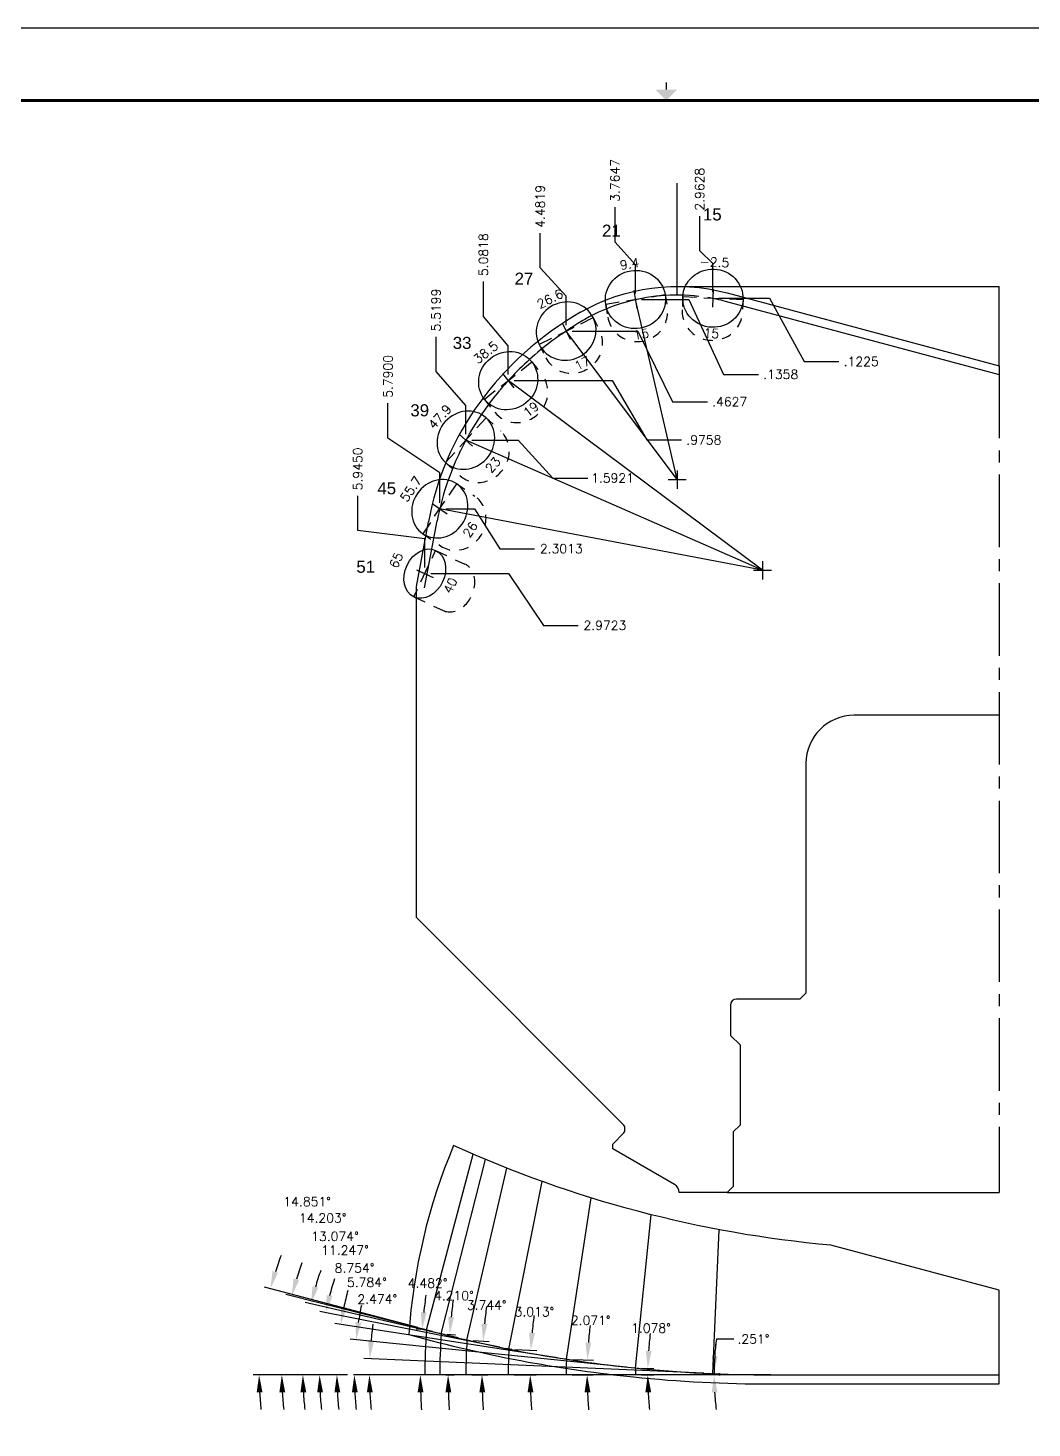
# Model space of a CAD drawing. Header units: inches. Extents: x -34 to 34, y 0 to 22.
# Drawn here: x -23.61 to -13.22, y 7.51 to 22 of the extents above; entities that cross this region are included whole.
import ezdxf
from ezdxf.enums import TextEntityAlignment as Align

# ---------------------------------------------------------------- set-up
doc = ezdxf.new("R2010")
doc.units = ezdxf.units.IN
doc.header["$MEASUREMENT"] = 0
doc.header["$PDMODE"] = 35
doc.linetypes.add('CENTER2', pattern=[1.125, 0.75, -0.125, 0.125, -0.125])
doc.linetypes.add('HIDDEN2', pattern=[0.1875, 0.125, -0.0625])
doc.layers.get('Defpoints').update_dxf_attribs({"color": 10})
doc.layers.add('Blade2', color=7, linetype='Continuous', true_color=0xcccc00)
for name, color, linetype in [('CLine', 5, 'CENTER2'), ('Dims', 4, 'Continuous'), ('Title Block', 7, 'Continuous')]:
    doc.layers.add(name, color=color, linetype=linetype)
doc.styles.add('RomanD', font='romand.shx', dxfattribs={"width": 0.9})
doc.styles.add('RomanS', font='romans')
doc.styles.get("Standard").update_dxf_attribs({"font": 'arial.ttf'})
doc.dimstyles.new('Copy of Standard', dxfattribs={"dimtxt": 0.094, "dimasz": 0.18, "dimexe": 0.0625, "dimexo": 0.0625, "dimgap": 0.045, "dimtad": 0, "dimtih": 1, "dimtoh": 1, "dimdec": 4, "dimzin": 4, "dimdsep": 46, "dimtxsty": 'RomanS', "dimcen": 0.09, "dimadec": 3, "dimazin": 1, "dimtfac": 1, "dimtdec": 4, "dimtofl": 0, "dimtmove": 0, "dimatfit": 1, "dimfxl": 1, "dimtolj": 1, "dimtzin": 0, "dimarcsym": 0})

# ---------------------------------------------------------------- blocks, each defined once
blk = doc.blocks.new('COT_Dblock')
at = {"layer": 'Title Block', "color": 8}
blk.add_lwpolyline([(0, 0), (34, 0), (34, 22), (0, 22)], close=True, dxfattribs=at)
at = {"layer": 'Title Block', "const_width": 0.015}
blk.add_lwpolyline([(17, 21.438), (17, 21.363)], dxfattribs=at)
at = {"layer": 'Title Block', "const_width": 0.03}
blk.add_lwpolyline([(33.13, 21.25), (0.87, 21.25), (0.87, 0.75), (33.13, 0.75)], close=True, dxfattribs=at)
at = {"layer": 'Title Block'}
blk.add_solid([(16.887, 21.363), (17.113, 21.363), (17, 21.25)], dxfattribs=at)
at = {"layer": 'Title Block', "color": 1, "style": 'RomanS', "flags": 8}
for tag, p in [('FNAME', (0.62, 3.75)), ('REVDATE', (0.62, 2.25)), ('USER', (0.62, 0.75))]:
    blk.add_attdef(tag, text='', height=0.047, rotation=90, dxfattribs=at).set_placement(p, align=Align.BOTTOM_LEFT)
at = {"layer": 'Title Block', "color": 3, "style": 'RomanS', "flags": 8}
blk.add_attdef('DRAWN', text='', height=0.11, dxfattribs=at).set_placement((28.7, 1.984), align=Align.MIDDLE_CENTER)
at = {"layer": 'Title Block', "color": 3, "style": 'RomanD', "width": 0.9, "flags": 8}
for tag, height, p in [('TITL1', 0.125, (31.337, 1.684)), ('TITL2', 0.094, (31.337, 1.514)), ('TITL3', 0.094, (31.337, 1.374))]:
    blk.add_attdef(tag, text='', height=height, dxfattribs=at).set_placement(p, align=Align.MIDDLE_CENTER)
at = {"layer": 'Title Block', "color": 3, "style": 'RomanS', "flags": 8}
for tag, p in [('DDATE', (28.356, 1.672)), ('CHECK', (28.356, 1.406)), ('MATRL', (28.356, 1.149)), ('PDATE', (28.356, 0.883)), ('SCALE', (29.896, 0.855)), ('SHEET', (32.005, 0.855))]:
    blk.add_attdef(tag, text='', height=0.094, dxfattribs=at).set_placement(p, align=Align.MIDDLE_LEFT)
for tag, p in [('FSCM#', (30.337, 1.121)), ('DWG#', (31.81, 1.121)), ('REV#', (32.97, 1.121))]:
    blk.add_attdef(tag, text='', height=0.094, dxfattribs=at).set_placement(p, align=Align.TOP_CENTER)
blk = doc.blocks.new('CMark')
at = {"layer": 'CLine'}
for p, q in [((-0.094, 0), (0.094, 0)), ((0, 0.094), (0, -0.094))]:
    blk.add_line(p, q, dxfattribs=at)
blk = doc.blocks.new('1613@15')
for p, q in [((-0.17, 0), (-0.312, 0)), ((0.171, 0), (0.312, 0))]:
    blk.add_line(p, q)
at = {"color": 8, "linetype": 'HIDDEN2', "ltscale": 0.5}
blk.add_line((-0.312, 0), (-0.312, -0.135), dxfattribs=at)
at = {"color": 8, "linetype": 'HIDDEN2', "ltscale": 0.5, "flags": 128}
blk.add_lwpolyline([(0.312, 0), (0.312, -0.135)], dxfattribs=at)
blk.add_ellipse((0, 0), major_axis=(-0.312, 0), ratio=0.965926, start_param=-3.141592653589793, end_param=3.141592653589793)
at = {"color": 8, "linetype": 'HIDDEN2', "ltscale": 0.5}
blk.add_ellipse((0, -0.135), major_axis=(-0.312, 0), ratio=0.965926, start_param=0, end_param=3.141593, dxfattribs=at)
blk.add_blockref('CMark', (0, 0))
at = {"style": 'RomanS'}
blk.add_text('15', height=0.094, dxfattribs=at).set_placement((0, -0.364), align=Align.MIDDLE_CENTER)
blk.add_attdef('ANG', text='', height=0.094, dxfattribs=at).set_placement((0, 0.298), align=Align.BOTTOM_CENTER)
blk = doc.blocks.new('1313@40')
for p, q in [((-0.265, 0), (-0.177, 0)), ((0.177, 0), (0.264, 0))]:
    blk.add_line(p, q)
at = {"color": 8, "linetype": 'HIDDEN2'}
for p, q in [((-0.265, 0), (-0.265, -0.334)), ((0.264, 0), (0.264, -0.334))]:
    blk.add_line(p, q, dxfattribs=at)
blk.add_ellipse((0, 0), major_axis=(0.265, 0), ratio=0.765974)
blk.add_ellipse((0, -0.334), major_axis=(-0.265, 0), ratio=0.765974, start_param=0, end_param=3.141593, dxfattribs=at)
blk.add_blockref('CMark', (0, 0))
at = {"style": 'RomanS'}
blk.add_text('40', height=0.094, dxfattribs=at).set_placement((0, -0.292), align=Align.MIDDLE_CENTER)
blk.add_attdef('ANG', text='', height=0.094, dxfattribs=at).set_placement((0, 0.251), align=Align.BOTTOM_CENTER)
blk = doc.blocks.new('1613@17')
for p, q in [((-0.17, 0), (-0.313, 0)), ((0.171, 0), (0.312, 0))]:
    blk.add_line(p, q)
at = {"color": 8, "linetype": 'HIDDEN2', "ltscale": 0.5}
blk.add_line((-0.313, 0), (-0.313, -0.152), dxfattribs=at)
at = {"color": 8, "linetype": 'HIDDEN2', "ltscale": 0.5, "flags": 128}
blk.add_lwpolyline([(0.312, 0), (0.312, -0.152)], dxfattribs=at)
blk.add_ellipse((0, 0), major_axis=(-0.312, 0), ratio=0.95632, start_param=3.141593, end_param=9.424778)
at = {"color": 8, "linetype": 'HIDDEN2', "ltscale": 0.5}
blk.add_ellipse((0, -0.152), major_axis=(-0.312, 0), ratio=0.95632, start_param=0, end_param=3.141593, dxfattribs=at)
blk.add_blockref('CMark', (0, 0))
at = {"style": 'RomanS'}
blk.add_text('17', height=0.094, dxfattribs=at).set_placement((0.001, -0.373), align=Align.MIDDLE_CENTER)
blk.add_attdef('ANG', text='', height=0.094, dxfattribs=at).set_placement((0, 0.298), align=Align.BOTTOM_CENTER)
blk = doc.blocks.new('1613@19')
for p, q in [((-0.17, 0), (-0.313, 0)), ((0.171, 0), (0.312, 0))]:
    blk.add_line(p, q)
at = {"color": 8, "linetype": 'HIDDEN2', "ltscale": 0.5}
blk.add_line((-0.313, 0), (-0.313, -0.169), dxfattribs=at)
at = {"color": 8, "linetype": 'HIDDEN2', "ltscale": 0.5, "flags": 128}
blk.add_lwpolyline([(0.312, 0), (0.312, -0.169)], dxfattribs=at)
at = {"extrusion": (0, 0, -1)}
blk.add_ellipse((0, 0), major_axis=(-0.312, 0), ratio=0.945519, start_param=3.141593, end_param=9.424778, dxfattribs=at)
at = {"color": 8, "linetype": 'HIDDEN2', "ltscale": 0.5}
blk.add_ellipse((0, -0.169), major_axis=(0.312, 0), ratio=0.945519, start_param=3.141593, end_param=6.283185, dxfattribs=at)
blk.add_blockref('CMark', (0, 0))
at = {"style": 'RomanS'}
blk.add_text('19', height=0.094, dxfattribs=at).set_placement((0, -0.379), align=Align.MIDDLE_CENTER)
blk.add_attdef('ANG', text='', height=0.094, dxfattribs=at).set_placement((0, 0.298), align=Align.BOTTOM_CENTER)
blk = doc.blocks.new('1613@23')
for p, q in [((-0.17, 0), (-0.313, 0)), ((0.171, 0), (0.312, 0))]:
    blk.add_line(p, q)
at = {"color": 8, "linetype": 'HIDDEN2', "ltscale": 0.5}
blk.add_line((-0.313, 0), (-0.313, -0.203), dxfattribs=at)
at = {"color": 8, "linetype": 'HIDDEN2', "ltscale": 0.5, "flags": 128}
blk.add_lwpolyline([(0.312, 0), (0.312, -0.203)], dxfattribs=at)
blk.add_ellipse((0, 0), major_axis=(-0.312, 0), ratio=0.920512, start_param=3.141593, end_param=9.424778)
at = {"color": 8, "linetype": 'HIDDEN2', "ltscale": 0.5}
blk.add_ellipse((0, -0.203), major_axis=(-0.312, 0), ratio=0.920512, start_param=0, end_param=3.141593, dxfattribs=at)
blk.add_blockref('CMark', (0, 0))
at = {"style": 'RomanS'}
blk.add_text('23', height=0.094, dxfattribs=at).set_placement((-0.001, -0.379), align=Align.MIDDLE_CENTER)
blk.add_attdef('ANG', text='', height=0.094, dxfattribs=at).set_placement((0, 0.287), align=Align.BOTTOM_CENTER)
blk = doc.blocks.new('1613@26')
for p, q in [((-0.17, 0), (-0.313, 0)), ((0.171, 0), (0.312, 0))]:
    blk.add_line(p, q)
at = {"color": 8, "linetype": 'HIDDEN2', "ltscale": 0.5}
blk.add_line((-0.313, 0), (-0.313, -0.228), dxfattribs=at)
at = {"color": 8, "linetype": 'HIDDEN2', "ltscale": 0.5, "flags": 128}
blk.add_lwpolyline([(0.312, 0), (0.312, -0.228)], dxfattribs=at)
blk.add_ellipse((0, 0), major_axis=(-0.312, 0), ratio=0.898784, start_param=3.141593, end_param=9.424778)
at = {"color": 8, "linetype": 'HIDDEN2', "ltscale": 0.5}
blk.add_ellipse((0, -0.228), major_axis=(-0.312, 0), ratio=0.898784, start_param=0, end_param=3.141593, dxfattribs=at)
blk.add_blockref('CMark', (0, 0))
at = {"style": 'RomanS'}
blk.add_text('26', height=0.094, dxfattribs=at).set_placement((0, -0.381), align=Align.MIDDLE_CENTER)
blk.add_attdef('ANG', text='', height=0.094, dxfattribs=at).set_placement((0, 0.287), align=Align.BOTTOM_CENTER)
blk = doc.blocks.new('*D62')
at = {"layer": 'Defpoints', "color": 0, "transparency": 16777216}
for p in [(-16.656, 20.054), (-13.556, 19.327), (-16.519, 19.204)]:
    blk.add_point(p, dxfattribs=at)
at = {"layer": 'Dims', "color": 0, "lineweight": -2, "transparency": 16777216}
for p, q in [((-16.656, 19.694), (-16.656, 20.054)), ((-16.519, 19.564), (-16.656, 19.694)), ((-16.519, 19.267), (-16.519, 19.564))]:
    blk.add_line(p, q, dxfattribs=at)
at = {"layer": 'Dims', "color": 0, "transparency": 16777216, "insert": (-16.656, 20.332), "char_height": 0.094, "attachment_point": 5, "rotation": 90, "style": 'RomanS'}
blk.add_mtext('\\A1;2.9628', dxfattribs=at)
blk = doc.blocks.new('*D63')
at = {"layer": 'Defpoints', "color": 0, "transparency": 16777216}
for p in [(-17.532, 20.145), (-13.556, 19.327), (-17.321, 19.191)]:
    blk.add_point(p, dxfattribs=at)
at = {"layer": 'Dims', "color": 0, "lineweight": -2, "transparency": 16777216}
for p, q in [((-17.532, 19.785), (-17.532, 20.145)), ((-17.321, 19.551), (-17.532, 19.785)), ((-17.321, 19.253), (-17.321, 19.551))]:
    blk.add_line(p, q, dxfattribs=at)
at = {"layer": 'Dims', "color": 0, "transparency": 16777216, "insert": (-17.532, 20.423), "char_height": 0.094, "attachment_point": 5, "rotation": 90, "style": 'RomanS'}
blk.add_mtext('\\A1;3.7647', dxfattribs=at)
blk = doc.blocks.new('*D64')
at = {"layer": 'Defpoints', "color": 0, "transparency": 16777216}
for p in [(-18.307, 19.878), (-13.556, 19.327), (-18.038, 18.864)]:
    blk.add_point(p, dxfattribs=at)
at = {"layer": 'Dims', "color": 0, "lineweight": -2, "transparency": 16777216}
for p, q in [((-18.307, 19.518), (-18.307, 19.878)), ((-18.038, 19.224), (-18.307, 19.518)), ((-18.038, 18.926), (-18.038, 19.224))]:
    blk.add_line(p, q, dxfattribs=at)
at = {"layer": 'Dims', "color": 0, "transparency": 16777216, "insert": (-18.307, 20.154), "char_height": 0.094, "attachment_point": 5, "rotation": 90, "style": 'RomanS'}
blk.add_mtext('\\A1;4.4819', dxfattribs=at)
blk = doc.blocks.new('*D65')
at = {"layer": 'Defpoints', "color": 0, "transparency": 16777216}
for p in [(-18.894, 19.376), (-13.556, 19.327), (-18.638, 18.351)]:
    blk.add_point(p, dxfattribs=at)
at = {"layer": 'Dims', "color": 0, "lineweight": -2, "transparency": 16777216}
for p, q in [((-18.894, 19.016), (-18.894, 19.376)), ((-18.638, 18.711), (-18.894, 19.016)), ((-18.638, 18.413), (-18.638, 18.711))]:
    blk.add_line(p, q, dxfattribs=at)
at = {"layer": 'Dims', "color": 0, "transparency": 16777216, "insert": (-18.894, 19.654), "char_height": 0.094, "attachment_point": 5, "rotation": 90, "style": 'RomanS'}
blk.add_mtext('\\A1;5.0818', dxfattribs=at)
blk = doc.blocks.new('*D66')
at = {"layer": 'Defpoints', "color": 0, "transparency": 16777216}
for p in [(-13.556, 19.327), (-19.385, 18.805), (-19.076, 17.735)]:
    blk.add_point(p, dxfattribs=at)
at = {"layer": 'Dims', "color": 0, "lineweight": -2, "transparency": 16777216}
for p, q in [((-19.385, 18.445), (-19.385, 18.805)), ((-19.076, 18.095), (-19.385, 18.445)), ((-19.076, 17.797), (-19.076, 18.095))]:
    blk.add_line(p, q, dxfattribs=at)
at = {"layer": 'Dims', "color": 0, "transparency": 16777216, "insert": (-19.385, 19.081), "char_height": 0.094, "attachment_point": 5, "rotation": 90, "style": 'RomanS'}
blk.add_mtext('\\A1;5.5199', dxfattribs=at)
blk = doc.blocks.new('*D67')
at = {"layer": 'Defpoints', "color": 0, "transparency": 16777216}
for p in [(-13.556, 19.327), (-19.882, 18.117), (-19.346, 17.025)]:
    blk.add_point(p, dxfattribs=at)
at = {"layer": 'Dims', "color": 0, "lineweight": -2, "transparency": 16777216}
for p, q in [((-19.882, 17.757), (-19.882, 18.117)), ((-19.346, 17.397), (-19.882, 17.757)), ((-19.346, 17.088), (-19.346, 17.397))]:
    blk.add_line(p, q, dxfattribs=at)
at = {"layer": 'Dims', "color": 0, "transparency": 16777216, "insert": (-19.882, 18.395), "char_height": 0.094, "attachment_point": 5, "rotation": 90, "style": 'RomanS'}
blk.add_mtext('\\A1;5.7900', dxfattribs=at)
blk = doc.blocks.new('*D68')
at = {"layer": 'Defpoints', "color": 0, "transparency": 16777216}
for p in [(-13.556, 19.327), (-16.519, 19.204), (-15.214, 18.549)]:
    blk.add_point(p, dxfattribs=at)
at = {"layer": 'Dims', "color": 0, "lineweight": -2, "transparency": 16777216}
for p, q in [((-16.457, 19.204), (-15.934, 19.204)), ((-15.934, 19.204), (-15.574, 18.549)), ((-15.574, 18.549), (-15.214, 18.549))]:
    blk.add_line(p, q, dxfattribs=at)
at = {"layer": 'Dims', "color": 0, "transparency": 16777216, "insert": (-14.984, 18.549), "char_height": 0.094, "attachment_point": 5, "style": 'RomanS'}
blk.add_mtext('\\A1;.1225', dxfattribs=at)
blk = doc.blocks.new('*D69')
at = {"layer": 'Defpoints', "color": 0, "transparency": 16777216}
for p in [(-13.556, 19.327), (-17.321, 19.191), (-16.048, 18.416)]:
    blk.add_point(p, dxfattribs=at)
at = {"layer": 'Dims', "color": 0, "lineweight": -2, "transparency": 16777216}
for p, q in [((-17.258, 19.191), (-16.768, 19.191)), ((-16.768, 19.191), (-16.408, 18.416)), ((-16.408, 18.416), (-16.048, 18.416))]:
    blk.add_line(p, q, dxfattribs=at)
at = {"layer": 'Dims', "color": 0, "transparency": 16777216, "insert": (-15.817, 18.416), "char_height": 0.094, "attachment_point": 5, "style": 'RomanS'}
blk.add_mtext('\\A1;.1358', dxfattribs=at)
blk = doc.blocks.new('*D70')
at = {"layer": 'Defpoints', "color": 0, "transparency": 16777216}
for p in [(-13.556, 19.327), (-18.038, 18.864), (-16.576, 18.133)]:
    blk.add_point(p, dxfattribs=at)
at = {"layer": 'Dims', "color": 0, "lineweight": -2, "transparency": 16777216}
for p, q in [((-17.976, 18.864), (-17.296, 18.864)), ((-17.296, 18.864), (-16.936, 18.133)), ((-16.936, 18.133), (-16.576, 18.133))]:
    blk.add_line(p, q, dxfattribs=at)
at = {"layer": 'Dims', "color": 0, "transparency": 16777216, "insert": (-16.345, 18.133), "char_height": 0.094, "attachment_point": 5, "style": 'RomanS'}
blk.add_mtext('\\A1;.4627', dxfattribs=at)
blk = doc.blocks.new('*D71')
at = {"layer": 'Defpoints', "color": 0, "transparency": 16777216}
for p in [(-13.556, 19.327), (-18.638, 18.351), (-16.843, 17.738)]:
    blk.add_point(p, dxfattribs=at)
at = {"layer": 'Dims', "color": 0, "lineweight": -2, "transparency": 16777216}
for p, q in [((-18.576, 18.351), (-17.563, 18.351)), ((-17.563, 18.351), (-17.203, 17.738)), ((-17.203, 17.738), (-16.843, 17.738))]:
    blk.add_line(p, q, dxfattribs=at)
at = {"layer": 'Dims', "color": 0, "transparency": 16777216, "insert": (-16.613, 17.738), "char_height": 0.094, "attachment_point": 5, "style": 'RomanS'}
blk.add_mtext('\\A1;.9758', dxfattribs=at)
blk = doc.blocks.new('*D72')
at = {"layer": 'Defpoints', "color": 0, "transparency": 16777216}
for p in [(-13.556, 19.327), (-19.076, 17.735), (-17.815, 17.343)]:
    blk.add_point(p, dxfattribs=at)
at = {"layer": 'Dims', "color": 0, "lineweight": -2, "transparency": 16777216}
for p, q in [((-19.014, 17.735), (-18.535, 17.735)), ((-18.535, 17.735), (-18.175, 17.343)), ((-18.175, 17.343), (-17.815, 17.343))]:
    blk.add_line(p, q, dxfattribs=at)
at = {"layer": 'Dims', "color": 0, "transparency": 16777216, "insert": (-17.558, 17.343), "char_height": 0.094, "attachment_point": 5, "style": 'RomanS'}
blk.add_mtext('\\A1;1.5921', dxfattribs=at)
blk = doc.blocks.new('*D73')
at = {"layer": 'Defpoints', "color": 0, "transparency": 16777216}
for p in [(-13.556, 19.327), (-19.346, 17.025), (-18.365, 16.612)]:
    blk.add_point(p, dxfattribs=at)
at = {"layer": 'Dims', "color": 0, "lineweight": -2, "transparency": 16777216}
for p, q in [((-19.284, 17.025), (-18.986, 17.025)), ((-18.986, 17.025), (-18.725, 16.612)), ((-18.725, 16.612), (-18.365, 16.612))]:
    blk.add_line(p, q, dxfattribs=at)
at = {"layer": 'Dims', "color": 0, "transparency": 16777216, "insert": (-18.088, 16.612), "char_height": 0.094, "attachment_point": 5, "style": 'RomanS'}
blk.add_mtext('\\A1;2.3013', dxfattribs=at)
blk = doc.blocks.new('*D74')
at = {"layer": 'Defpoints', "color": 0, "transparency": 16777216}
for p in [(-13.556, 19.327), (-19.501, 16.354), (-17.914, 15.819)]:
    blk.add_point(p, dxfattribs=at)
at = {"layer": 'Dims', "color": 0, "lineweight": -2, "transparency": 16777216}
for p, q in [((-19.439, 16.354), (-18.634, 16.354)), ((-18.634, 16.354), (-18.274, 15.819)), ((-18.274, 15.819), (-17.914, 15.819))]:
    blk.add_line(p, q, dxfattribs=at)
at = {"layer": 'Dims', "color": 0, "transparency": 16777216, "insert": (-17.637, 15.819), "char_height": 0.094, "attachment_point": 5, "style": 'RomanS'}
blk.add_mtext('\\A1;2.9723', dxfattribs=at)
blk = doc.blocks.new('*D75')
at = {"layer": 'Defpoints', "color": 0, "transparency": 16777216}
for p in [(-13.556, 19.327), (-20.195, 17.16), (-19.501, 16.354)]:
    blk.add_point(p, dxfattribs=at)
at = {"layer": 'Dims', "color": 0, "lineweight": -2, "transparency": 16777216}
for p, q in [((-20.195, 16.8), (-20.195, 17.16)), ((-19.501, 16.714), (-20.195, 16.8)), ((-19.501, 16.417), (-19.501, 16.714))]:
    blk.add_line(p, q, dxfattribs=at)
at = {"layer": 'Dims', "color": 0, "transparency": 16777216, "insert": (-20.195, 17.438), "char_height": 0.094, "attachment_point": 5, "rotation": 90, "style": 'RomanS'}
blk.add_mtext('\\A1;5.9450', dxfattribs=at)
blk = doc.blocks.new('*D144')
at = {"layer": 'Defpoints', "color": 0, "transparency": 16777216}
for p in [(-16.519, 8.076), (-16.519, 8.063), (-16.507, 8.068), (-13.556, 8.063)]:
    blk.add_point(p, dxfattribs=at)
at = {"layer": 'Dims', "color": 0, "lineweight": -2, "transparency": 16777216}
for p, q in [((-16.483, 8.435), (-16.303, 8.435)), ((-16.457, 8.063), (-16.444, 8.063)), ((-16.456, 8.076), (-16.444, 8.076))]:
    blk.add_line(p, q, dxfattribs=at)
for start, end in [(172.7546, 179.7493), (172.7578, 176.2536), (183.4957, 186.9915)]:
    blk.add_arc((-13.556, 8.063), 2.951, start, end, dxfattribs=at)
at = {"layer": 'Dims', "color": 0, "transparency": 16777216}
for points in [[(-16.471, 8.255), (-16.531, 8.257), (-16.507, 8.076)], [(-16.531, 7.882), (-16.471, 7.884), (-16.507, 8.063)]]:
    blk.add_solid(points, dxfattribs=at)
at = {"layer": 'Dims', "color": 0, "transparency": 16777216, "insert": (-16.099, 8.435), "char_height": 0.094, "attachment_point": 5, "style": 'RomanS'}
blk.add_mtext('\\A1;.251°', dxfattribs=at)
blk = doc.blocks.new('*D145')
at = {"layer": 'Defpoints', "color": 0, "transparency": 16777216}
for p in [(-17.32, 8.134), (-17.321, 8.063), (-17.193, 8.086), (-13.556, 8.063)]:
    blk.add_point(p, dxfattribs=at)
at = {"layer": 'Dims', "color": 0, "lineweight": -2, "transparency": 16777216}
for p, q in [((-17.258, 8.133), (-17.13, 8.131)), ((-17.258, 8.063), (-17.13, 8.063))]:
    blk.add_line(p, q, dxfattribs=at)
for start, end in [(173.2498, 176.086), (182.8363, 185.6725)]:
    blk.add_arc((-13.556, 8.063), 3.637, start, end, dxfattribs=at)
at = {"layer": 'Dims', "color": 0, "transparency": 16777216}
for points in [[(-17.154, 8.31), (-17.214, 8.313), (-17.192, 8.132)], [(-17.218, 7.883), (-17.158, 7.884), (-17.193, 8.063)]]:
    blk.add_solid(points, dxfattribs=at)
at = {"layer": 'Dims', "color": 0, "transparency": 16777216, "insert": (-17.16, 8.547), "char_height": 0.094, "attachment_point": 5, "style": 'RomanS'}
blk.add_mtext('\\A1;1.078°', dxfattribs=at)
blk = doc.blocks.new('*D146')
at = {"layer": 'Defpoints', "color": 0, "transparency": 16777216}
for p in [(-18.035, 8.225), (-17.821, 8.115), (-18.038, 8.063), (-13.556, 8.063)]:
    blk.add_point(p, dxfattribs=at)
at = {"layer": 'Dims', "color": 0, "lineweight": -2, "transparency": 16777216}
for p, q in [((-17.973, 8.223), (-17.756, 8.215)), ((-17.976, 8.063), (-17.759, 8.063))]:
    blk.add_line(p, q, dxfattribs=at)
for start, end in [(173.092, 175.5103), (182.4183, 184.8366)]:
    blk.add_arc((-13.556, 8.063), 4.265, start, end, dxfattribs=at)
at = {"layer": 'Dims', "color": 0, "transparency": 16777216}
for points in [[(-17.778, 8.395), (-17.838, 8.399), (-17.818, 8.217)], [(-17.847, 7.883), (-17.787, 7.884), (-17.821, 8.063)]]:
    blk.add_solid(points, dxfattribs=at)
at = {"layer": 'Dims', "color": 0, "transparency": 16777216, "insert": (-17.784, 8.627), "char_height": 0.094, "attachment_point": 5, "style": 'RomanS'}
blk.add_mtext('\\A1;2.071°', dxfattribs=at)
blk = doc.blocks.new('*D147')
at = {"layer": 'Defpoints', "color": 0, "transparency": 16777216}
for p in [(-18.631, 8.33), (-18.41, 8.148), (-18.638, 8.063), (-13.556, 8.063)]:
    blk.add_point(p, dxfattribs=at)
at = {"layer": 'Dims', "color": 0, "lineweight": -2, "transparency": 16777216}
for p, q in [((-18.569, 8.327), (-18.341, 8.315)), ((-18.576, 8.063), (-18.348, 8.063))]:
    blk.add_line(p, q, dxfattribs=at)
for start, end in [(172.7381, 174.8628), (182.1247, 184.2494)]:
    blk.add_arc((-13.556, 8.063), 4.854, start, end, dxfattribs=at)
at = {"layer": 'Dims', "color": 0, "transparency": 16777216}
for points in [[(-18.361, 8.496), (-18.421, 8.5), (-18.404, 8.318)], [(-18.437, 7.883), (-18.377, 7.884), (-18.41, 8.063)]]:
    blk.add_solid(points, dxfattribs=at)
at = {"layer": 'Dims', "color": 0, "transparency": 16777216, "insert": (-18.366, 8.716), "char_height": 0.094, "attachment_point": 5, "style": 'RomanS'}
blk.add_mtext('\\A1;3.013°', dxfattribs=at)
blk = doc.blocks.new('*D148')
at = {"layer": 'Defpoints', "color": 0, "transparency": 16777216}
for p in [(-19.064, 8.424), (-18.908, 8.18), (-19.076, 8.063), (-13.556, 8.063)]:
    blk.add_point(p, dxfattribs=at)
at = {"layer": 'Dims', "color": 0, "lineweight": -2, "transparency": 16777216}
for p, q in [((-19.002, 8.42), (-18.836, 8.409)), ((-19.014, 8.063), (-18.847, 8.063))]:
    blk.add_line(p, q, dxfattribs=at)
for start, end in [(172.4026, 174.3292), (181.9267, 183.8533)]:
    blk.add_arc((-13.556, 8.063), 5.353, start, end, dxfattribs=at)
at = {"layer": 'Dims', "color": 0, "transparency": 16777216}
for points in [[(-18.853, 8.59), (-18.913, 8.595), (-18.898, 8.413)], [(-18.936, 7.883), (-18.876, 7.884), (-18.909, 8.063)]]:
    blk.add_solid(points, dxfattribs=at)
at = {"layer": 'Dims', "color": 0, "transparency": 16777216, "insert": (-18.86, 8.785), "char_height": 0.094, "attachment_point": 5, "style": 'RomanS'}
blk.add_mtext('\\A1;3.744°', dxfattribs=at)
blk = doc.blocks.new('*D149')
at = {"layer": 'Defpoints', "color": 0, "transparency": 16777216}
for p in [(-19.331, 8.488), (-19.258, 8.203), (-19.346, 8.063), (-13.556, 8.063)]:
    blk.add_point(p, dxfattribs=at)
at = {"layer": 'Dims', "color": 0, "lineweight": -2, "transparency": 16777216}
for p, q in [((-19.268, 8.484), (-19.182, 8.477)), ((-19.284, 8.063), (-19.197, 8.063))]:
    blk.add_line(p, q, dxfattribs=at)
for start, end in [(172.1735, 173.9818), (181.8083, 183.6166)]:
    blk.add_arc((-13.556, 8.063), 5.704, start, end, dxfattribs=at)
at = {"layer": 'Dims', "color": 0, "transparency": 16777216}
for points in [[(-19.198, 8.659), (-19.258, 8.664), (-19.244, 8.482)], [(-19.287, 7.883), (-19.227, 7.884), (-19.26, 8.063)]]:
    blk.add_solid(points, dxfattribs=at)
at = {"layer": 'Dims', "color": 0, "transparency": 16777216, "insert": (-19.2, 8.884), "char_height": 0.094, "attachment_point": 5, "style": 'RomanS'}
blk.add_mtext('\\A1;4.210°', dxfattribs=at)
blk = doc.blocks.new('*D150')
at = {"layer": 'Defpoints', "color": 0, "transparency": 16777216}
for p in [(-19.483, 8.528), (-19.545, 8.219), (-19.501, 8.063), (-13.556, 8.063)]:
    blk.add_point(p, dxfattribs=at)
at = {"layer": 'Dims', "color": 0, "lineweight": -2, "transparency": 16777216}
for p, q in [((-19.545, 8.533), (-19.591, 8.536)), ((-19.564, 8.063), (-19.61, 8.063))]:
    blk.add_line(p, q, dxfattribs=at)
for start, end in [(172.0754, 173.7969), (181.7215, 183.4429)]:
    blk.add_arc((-13.556, 8.063), 5.991, start, end, dxfattribs=at)
at = {"layer": 'Dims', "color": 0, "transparency": 16777216}
for points in [[(-19.482, 8.708), (-19.542, 8.713), (-19.529, 8.531)], [(-19.575, 7.883), (-19.515, 7.884), (-19.547, 8.063)]]:
    blk.add_solid(points, dxfattribs=at)
at = {"layer": 'Dims', "color": 0, "transparency": 16777216, "insert": (-19.472, 9.012), "char_height": 0.094, "attachment_point": 5, "style": 'RomanS'}
blk.add_mtext('\\A1;4.482°', dxfattribs=at)
blk = doc.blocks.new('*D151')
at = {"layer": 'Defpoints', "color": 0, "transparency": 16777216}
for p in [(-20.073, 8.119), (-20.238, 8.063), (-16.55, 8.078), (-16.488, 8.075), (-15.919, 8.063)]:
    blk.add_point(p, dxfattribs=at)
at = {"layer": 'Dims', "color": 0, "lineweight": -2, "transparency": 16777216}
blk.add_line((-16.613, 8.08), (-20.133, 8.232), dxfattribs=at)
for start, end in [(172.1747, 174.8503), (182.6756, 185.3512)]:
    blk.add_arc((-16.219, 8.063), 3.855, start, end, dxfattribs=at)
at = {"layer": 'Dims', "color": 0, "transparency": 16777216}
for points in [[(-20.028, 8.407), (-20.088, 8.411), (-20.07, 8.23)], [(-20.1, 7.883), (-20.04, 7.884), (-20.074, 8.063)]]:
    blk.add_solid(points, dxfattribs=at)
at = {"layer": 'Dims', "color": 0, "transparency": 16777216, "insert": (-19.993, 8.847), "char_height": 0.094, "attachment_point": 5, "style": 'RomanS'}
blk.add_mtext('\\A1;2.474°', dxfattribs=at)
blk = doc.blocks.new('*D152')
at = {"layer": 'Defpoints', "color": 0, "transparency": 16777216}
for p in [(-20.228, 8.185), (-17.351, 8.137), (-17.289, 8.131), (-20.238, 8.063), (-15.919, 8.063)]:
    blk.add_point(p, dxfattribs=at)
at = {"layer": 'Dims', "color": 0, "lineweight": -2, "transparency": 16777216}
blk.add_line((-17.413, 8.144), (-20.274, 8.433), dxfattribs=at)
for start, end in [(168.4992, 171.3574), (182.8582, 185.7164)]:
    blk.add_arc((-16.621, 8.063), 3.609, start, end, dxfattribs=at)
at = {"layer": 'Dims', "color": 0, "transparency": 16777216}
for points in [[(-20.159, 8.602), (-20.219, 8.609), (-20.212, 8.427)], [(-20.255, 7.883), (-20.195, 7.884), (-20.23, 8.063)]]:
    blk.add_solid(points, dxfattribs=at)
at = {"layer": 'Dims', "color": 0, "transparency": 16777216, "insert": (-20.101, 9.02), "char_height": 0.094, "attachment_point": 5, "style": 'RomanS'}
blk.add_mtext('\\A1;5.784°', dxfattribs=at)
blk = doc.blocks.new('*D153')
at = {"layer": 'Defpoints', "color": 0, "transparency": 16777216}
for p in [(-20.406, 8.238), (-18.066, 8.23), (-18.004, 8.221), (-20.238, 8.063), (-15.919, 8.063)]:
    blk.add_point(p, dxfattribs=at)
at = {"layer": 'Dims', "color": 0, "lineweight": -2, "transparency": 16777216}
for p, q in [((-18.128, 8.24), (-20.433, 8.594)), ((-20.3, 8.063), (-20.473, 8.063))]:
    blk.add_line(p, q, dxfattribs=at)
for start, end in [(165.2278, 168.2369), (183.0091, 186.0181)]:
    blk.add_arc((-16.983, 8.063), 3.428, start, end, dxfattribs=at)
at = {"layer": 'Dims', "color": 0, "transparency": 16777216}
for points in [[(-20.309, 8.757), (-20.368, 8.767), (-20.371, 8.585)], [(-20.436, 7.883), (-20.376, 7.884), (-20.411, 8.063)]]:
    blk.add_solid(points, dxfattribs=at)
at = {"layer": 'Dims', "color": 0, "transparency": 16777216, "insert": (-20.228, 9.169), "char_height": 0.094, "attachment_point": 5, "style": 'RomanS'}
blk.add_mtext('\\A1;8.754°', dxfattribs=at)
blk = doc.blocks.new('*D154')
at = {"layer": 'Defpoints', "color": 0, "transparency": 16777216}
for p in [(-20.583, 8.279), (-18.662, 8.336), (-18.6, 8.324), (-20.238, 8.063), (-15.919, 8.063)]:
    blk.add_point(p, dxfattribs=at)
at = {"layer": 'Dims', "color": 0, "lineweight": -2, "transparency": 16777216}
for p, q in [((-18.723, 8.349), (-20.588, 8.719)), ((-20.3, 8.063), (-20.652, 8.063))]:
    blk.add_line(p, q, dxfattribs=at)
for start, end in [(162.5052, 165.629), (183.1238, 186.2476)]:
    blk.add_arc((-17.288, 8.063), 3.302, start, end, dxfattribs=at)
at = {"layer": 'Dims', "color": 0, "transparency": 16777216}
for points in [[(-20.457, 8.876), (-20.516, 8.889), (-20.526, 8.707)], [(-20.615, 7.883), (-20.555, 7.884), (-20.59, 8.063)]]:
    blk.add_solid(points, dxfattribs=at)
at = {"layer": 'Dims', "color": 0, "transparency": 16777216, "insert": (-20.327, 9.354), "char_height": 0.094, "attachment_point": 5, "style": 'RomanS'}
blk.add_mtext('\\A1;11.247°', dxfattribs=at)
blk = doc.blocks.new('*D155')
at = {"layer": 'Defpoints', "color": 0, "transparency": 16777216}
for p in [(-19.095, 8.431), (-19.034, 8.417), (-20.754, 8.31), (-20.238, 8.063), (-15.919, 8.063)]:
    blk.add_point(p, dxfattribs=at)
at = {"layer": 'Dims', "color": 0, "lineweight": -2, "transparency": 16777216}
for p, q in [((-19.156, 8.445), (-20.74, 8.813)), ((-20.3, 8.063), (-20.826, 8.063))]:
    blk.add_line(p, q, dxfattribs=at)
for start, end in [(160.5813, 163.7538), (183.1725, 186.3449)]:
    blk.add_arc((-17.512, 8.063), 3.251, start, end, dxfattribs=at)
at = {"layer": 'Dims', "color": 0, "transparency": 16777216}
for points in [[(-20.605, 8.965), (-20.663, 8.98), (-20.679, 8.799)], [(-20.788, 7.883), (-20.728, 7.884), (-20.763, 8.063)]]:
    blk.add_solid(points, dxfattribs=at)
at = {"layer": 'Dims', "color": 0, "transparency": 16777216, "insert": (-20.431, 9.496), "char_height": 0.094, "attachment_point": 5, "style": 'RomanS'}
blk.add_mtext('\\A1;13.074°', dxfattribs=at)
blk = doc.blocks.new('*D156')
at = {"layer": 'Defpoints', "color": 0, "transparency": 16777216}
for p in [(-19.513, 8.536), (-19.453, 8.52), (-21.203, 8.364), (-20.238, 8.063), (-15.919, 8.063)]:
    blk.add_point(p, dxfattribs=at)
at = {"layer": 'Dims', "color": 0, "lineweight": -2, "transparency": 16777216}
for p, q in [((-19.574, 8.552), (-21.16, 8.972)), ((-20.3, 8.063), (-21.278, 8.063))]:
    blk.add_line(p, q, dxfattribs=at)
for start, end in [(159.2286, 162.1887), (182.9601, 185.9203)]:
    blk.add_arc((-17.731, 8.063), 3.484, start, end, dxfattribs=at)
at = {"layer": 'Dims', "color": 0, "transparency": 16777216}
for points in [[(-21.02, 9.121), (-21.077, 9.138), (-21.099, 8.956)], [(-21.241, 7.883), (-21.181, 7.884), (-21.216, 8.063)]]:
    blk.add_solid(points, dxfattribs=at)
at = {"layer": 'Dims', "color": 0, "transparency": 16777216, "insert": (-20.719, 9.856), "char_height": 0.094, "attachment_point": 5, "style": 'RomanS'}
blk.add_mtext('\\A1;14.851°', dxfattribs=at)
blk = doc.blocks.new('*D225')
at = {"layer": 'Defpoints', "color": 0, "transparency": 16777216}
for p in [(-19.361, 8.496), (-19.3, 8.481), (-20.969, 8.338), (-20.238, 8.063), (-15.919, 8.063)]:
    blk.add_point(p, dxfattribs=at)
at = {"layer": 'Dims', "color": 0, "lineweight": -2, "transparency": 16777216}
for p, q in [((-19.421, 8.511), (-20.939, 8.896)), ((-20.3, 8.063), (-21.043, 8.063))]:
    blk.add_line(p, q, dxfattribs=at)
for start, end in [(159.6016, 162.6995), (183.0979, 186.1958)]:
    blk.add_arc((-17.651, 8.063), 3.33, start, end, dxfattribs=at)
at = {"layer": 'Dims', "color": 0, "transparency": 16777216}
for points in [[(-20.801, 9.045), (-20.859, 9.062), (-20.879, 8.88)], [(-21.006, 7.883), (-20.946, 7.884), (-20.981, 8.063)]]:
    blk.add_solid(points, dxfattribs=at)
at = {"layer": 'Dims', "color": 0, "transparency": 16777216, "insert": (-20.558, 9.687), "char_height": 0.094, "attachment_point": 5, "style": 'RomanS'}
blk.add_mtext('\\A1;14.203°', dxfattribs=at)

msp = doc.modelspace()

# ---------------------------------------------------------------- linework, layer by layer
at = {"color": 5, "linetype": 'CENTER2'}
msp.add_line((-13.55618, 18.50417), (-13.55618, 9.95166), dxfattribs=at)
at = {"color": 7, "linetype": 'Continuous'}
for p, q in [((-19.58743, 16.22249), (-19.46243, 16.88916)), ((-19.50251, 16.20657), (-19.37233, 16.90087)), ((-19.58743, 12.79541), (-19.58743, 16.22249)), ((-13.55618, 14.88916), (-15.05618, 14.88916)), ((-15.55618, 14.38916), (-15.55618, 12.01416)), ((-17.44033, 10.64831), (-19.58743, 12.79541)), ((-16.33743, 11.88916), (-16.33743, 11.57666)), ((-15.61868, 11.95166), (-16.27493, 11.95166)), ((-15.55618, 12.01416), (-15.61868, 11.95166)), ((-16.33743, 11.57666), (-16.23853, 11.47776)), ((-16.23853, 11.47776), (-16.23853, 10.64681)), ((-17.43118, 10.5896), (-17.43118, 10.62621)), ((-16.23853, 10.64681), (-16.30868, 10.57666)), ((-16.30868, 10.57666), (-16.30868, 10.01416)), ((-17.55618, 10.45166), (-17.44033, 10.5675)), ((-17.55618, 10.40271), (-17.55618, 10.45166)), ((-16.91555, 10.03285), (-17.55618, 10.40271)), ((-16.30868, 10.01416), (-16.37118, 9.95166)), ((-16.37118, 9.95166), (-16.86868, 9.95166))]:
    msp.add_line(p, q, dxfattribs=at)
at = {"color": 1, "linetype": 'Continuous'}
msp.add_line((-15.91868, 8.06329), (-20.23752, 8.06329), dxfattribs=at)
at = {"color": 7, "linetype": 'Continuous'}
for points in [[(-17.88906, 19.05871, -0.19891237), (-16.37142, 19.25851), (-13.55618, 18.50417)], [(-17.44877, 19.15657, -0.10418883), (-16.66296, 19.22685, -0.10418883)], [(-16.572, 19.21381, -0.0238405), (-16.39378, 19.17505), (-13.55618, 18.41472)], [(-19.66694, 8.48064, 0.02267272), (-18.43011, 8.19664, 0.01963887), (-17.34168, 8.04205, 0.02546021), (-15.91868, 7.96954), (-13.55618, 7.96954), (-13.55618, 8.93829), (-15.2994, 9.40539, -0.08470989), (-19.20241, 10.43726, -0.08470989)]]:
    msp.add_lwpolyline(points, format="xyb", dxfattribs=at)
at = {"color": 1, "linetype": 'Continuous'}
msp.add_lwpolyline([(-19.65969, 8.57594, 0.0230059), (-18.41329, 8.28887, 0.01963887), (-17.33215, 8.13531, 0.02546021), (-15.91868, 8.06329), (-13.55618, 8.06329)], format="xyb", dxfattribs=at)
at = {"color": 7, "linetype": 'Continuous'}
for centre, radius, start, end in [((-15.05618, 14.38916), 0.5, 90, 180), ((-16.27493, 11.88916), 0.0625, 90, 180), ((-17.46243, 10.62621), 0.03125, 0, 45), ((-17.46243, 10.5896), 0.03125, 315, 0), ((-16.96243, 9.95166), 0.09375, 0, 60)]:
    msp.add_arc(centre, radius, start, end, dxfattribs=at)
msp.add_arc((-13.55618, 8.06329), 6.125, 157.195623, 176.092939)
msp.add_ellipse((-16.00633, 16.38916), major_axis=(-3.5, 0), ratio=0.90478468, start_param=5.28035874, end_param=6.12463105, dxfattribs=at)
for points, knots in [([(-18.14782, 18.78797), (-18.23216, 18.72642), (-18.31303, 18.66168), (-18.3903, 18.59366), (-18.46128, 18.53117), (-18.52924, 18.46592), (-18.63918, 18.35062), (-18.68281, 18.30185), (-18.72473, 18.25194)], [5.389389553, 5.389389553, 5.389389553, 5.389389553, 5.484232099, 5.484232099, 5.484232099, 5.571355556, 5.571355556, 5.632395671, 5.632395671, 5.632395671, 5.632395671]), ([(-18.72713, 18.24949), (-18.79357, 18.16976), (-18.85564, 18.08763), (-18.91318, 18.00302), (-18.99597, 17.88129), (-19.0694, 17.75442), (-19.13286, 17.62367)], [5.633595471, 5.633595471, 5.633595471, 5.633595471, 5.730402733, 5.730402733, 5.730402733, 5.869677639, 5.869677639, 5.869677639, 5.869677639]), ([(-19.13326, 17.6232), (-19.17844, 17.52966), (-19.21851, 17.43465), (-19.25331, 17.33811), (-19.30482, 17.19524), (-19.34477, 17.04903), (-19.37247, 16.90095)], [5.870017351, 5.870017351, 5.870017351, 5.870017351, 5.969114557, 5.969114557, 5.969114557, 6.115779028, 6.115779028, 6.115779028, 6.115779028])]:
    msp.add_open_spline(points, degree=3, knots=knots, dxfattribs=at)
at = {"layer": 'Blade2'}
for p, q in [((-16.88906, 17.32666), (-17.32088, 19.1909)), ((-16.88906, 17.32666), (-18.03804, 18.86396)), ((-16.00633, 16.38916), (-18.63801, 18.35087)), ((-16.00633, 16.38916), (-19.07612, 17.73461)), ((-16.00633, 16.38916), (-19.34622, 17.02538))]:
    msp.add_line(p, q, dxfattribs=at)
at = {"layer": 'Dims'}
for p, q in [((-16.88906, 19.24026), (-16.88906, 20.39498)), ((-16.88906, 19.32666), (-13.55618, 19.32666)), ((-13.55618, 18.50417), (-13.55618, 19.32666)), ((-19.48298, 8.52783), (-19.00046, 10.34749)), ((-19.33059, 8.48835), (-18.87375, 10.29342)), ((-19.06434, 8.42375), (-18.65125, 10.20259)), ((-18.63099, 8.33036), (-18.28611, 10.06461)), ((-18.03512, 8.22529), (-17.77805, 9.89472)), ((-17.32021, 8.1341), (-17.15945, 9.72112)), ((-16.51897, 8.07625), (-16.45461, 9.5659)), ((-19.45277, 8.51982), (-19.51318, 8.53584)), ((-19.3003, 8.48068), (-19.36089, 8.49601)), ((-19.0339, 8.41668), (-19.09478, 8.43081)), ((-18.60034, 8.32427), (-18.66164, 8.33646)), ((-18.00423, 8.22053), (-18.066, 8.23005)), ((-17.28912, 8.13095), (-17.3513, 8.13725)), ((-16.55019, 8.0776), (-16.48775, 8.07491))]:
    msp.add_line(p, q, dxfattribs=at)
msp.add_lwpolyline([(-17.44877, 19.15657, 0.05675291), (-17.84586, 18.98388), (-17.86402, 18.97314), (-17.88217, 18.96237), (-17.90028, 18.95155), (-17.91836, 18.94066), (-17.93637, 18.92967), (-17.9543, 18.91857), (-17.97009, 18.90862), (-17.98988, 18.89592), (-18.00753, 18.88437), (-18.0251, 18.87269), (-18.04259, 18.86089), (-18.06002, 18.849), (-18.07739, 18.83703), (-18.09473, 18.825), (-18.11203, 18.81291), (-18.12932, 18.80079), (-18.14659, 18.78866)], format="xyb", dxfattribs=at)
for radius, start in [(5.94498, 175.518342), (5.79004, 175.790051), (5.51994, 176.25591), (5.08183, 176.987472), (4.48187, 177.928588), (3.7647, 178.922312), (2.96282, 179.749326)]:
    msp.add_arc((-13.55618, 8.06329), radius, start, 180, dxfattribs=at)
at = {"layer": 'Title Block'}
msp.add_line((-16.37118, 9.95166), (-13.55618, 9.95166), dxfattribs=at)

# ---------------------------------------------------------------- block references
at = {"layer": 'Blade2'}
for name, p, rotation, values in [('1613@15', (-17.32088, 19.1909), 9.400000000000006, {'ANG': '9.4'}), ('1613@15', (-16.519, 19.20414), 357.5000000000001, {'ANG': '-2.5'}), ('1613@17', (-18.03804, 18.86396), 26.6, {'ANG': '26.6'}), ('1613@19', (-18.63801, 18.35087), 38.49999999999999, {'ANG': '38.5'}), ('1613@23', (-19.07612, 17.73461), 47.89999999999998, {'ANG': '47.9'}), ('1613@26', (-19.34622, 17.02538), 55.7, {'ANG': '55.7'}), ('1313@40', (-19.50115, 16.35435), 65, {'ANG': '65'})]:
    msp.add_blockref(name, p, dxfattribs=dict(at, rotation=rotation)).add_auto_attribs(values)
at = {"layer": 'Dims'}
for p in [(-16.88906, 17.32666), (-16.00633, 16.38916)]:
    msp.add_blockref('CMark', p, dxfattribs=at)
at = {"layer": 'Title Block'}
msp.add_blockref('COT_Dblock', (-34, 0), dxfattribs=at)

# ---------------------------------------------------------------- texts
at = {"layer": 'Blade2'}
for s, p in [('15', (-16.62252, 20.00824)), ('21', (-17.66718, 19.84045)), ('27', (-18.5718, 19.34376)), ('33', (-19.21187, 18.67892)), ('39', (-19.65075, 17.98152)), ('45', (-19.99217, 17.17481)), ('51', (-20.20918, 16.36266))]:
    msp.add_text(s, height=0.125, dxfattribs=at).set_placement(p)

# ---------------------------------------------------------------- dimensions: what is measured, and where the dimension line sits
at = {"layer": 'Dims'}
for feature_location, offset, dtype, origin, picture, middle in [((-17.32088, 19.1909), (-0.21136, 0.95415), 1, (-13.55618, 19.32666), '*D63', (-17.53224, 20.42281)), ((-16.519, 19.20414), (-0.13736, 0.85018), 1, (-13.55618, 19.32666), '*D62', (-16.65636, 20.33208)), ((-18.03804, 18.86396), (-0.26859, 1.01422), 1, (-13.55618, 19.32666), '*D64', (-18.30664, 20.1537)), ((-18.63801, 18.35087), (-0.2561, 1.02558), 1, (-13.55618, 19.32666), '*D65', (-18.89411, 19.65422)), ((-19.50115, 16.35435), (-0.6938, 0.80598), 1, (-13.55618, 19.32666), '*D75', (-20.19495, 17.43809)), ((-19.34622, 17.02538), (-0.53592, 1.09144), 1, (-13.55618, 19.32666), '*D67', (-19.88214, 18.39458)), ((-19.50115, 16.35435), (1.58668, -0.53494), 0, (-13.55618, 19.32666), '*D74', (-17.63671, 15.81941)), ((-19.07612, 17.73461), (-0.30934, 1.07074), 1, (-13.55618, 19.32666), '*D66', (-19.38546, 19.08087)), ((-19.34622, 17.02538), (0.98083, -0.41373), 0, (-13.55618, 19.32666), '*D73', (-18.08762, 16.61166)), ((-19.07612, 17.734605), (1.260828, -0.391717), 0, (-13.556178, 19.326657), '*D72', (-17.557673, 17.342888)), ((-18.63801, 18.35087), (1.79472, -0.61301), 0, (-13.55618, 19.32666), '*D71', (-16.61252, 17.73786)), ((-18.03804, 18.86396), (1.46179, -0.73113), 0, (-13.55618, 19.32666), '*D70', (-16.34549, 18.13283)), ((-17.32088, 19.1909), (1.27336, -0.77518), 0, (-13.55618, 19.32666), '*D69', (-15.81676, 18.41572)), ((-16.519, 19.20414), (1.30463, -0.65498), 0, (-13.55618, 19.32666), '*D68', (-14.98361, 18.54915))]:
    dim = msp.add_ordinate_dim(feature_location=feature_location, offset=offset, dtype=dtype, origin=origin, dimstyle='Copy of Standard', dxfattribs=at)
    dim.commit()
    dim.dimension.update_dxf_attribs({"geometry": picture, "text_midpoint": middle})
for base, line1, line2, picture, middle in [((-21.2025427, 8.3639751), ((-15.9186779, 8.0632917), (-20.2375187, 8.0632917)), ((-19.4527704, 8.5198222), (-19.5131826, 8.5358415)), '*D156', (-20.7188934, 9.856171)), ((-20.969261, 8.338087), ((-15.918678, 8.063292), (-20.237519, 8.063292)), ((-19.300297, 8.480679), (-19.360887, 8.496014)), '*D225', (-20.55766, 9.687363)), ((-20.754039, 8.310345), ((-15.918678, 8.063292), (-20.237519, 8.063292)), ((-19.033899, 8.416676), (-19.094779, 8.430814)), '*D155', (-20.430977, 9.495535)), ((-20.5828, 8.27919), ((-15.91868, 8.06329), (-20.23752, 8.06329)), ((-18.60034, 8.32427), (-18.66164, 8.33646)), '*D154', (-20.32733, 9.35358)), ((-20.406449, 8.237791), ((-15.918678, 8.063292), (-20.237519, 8.063292)), ((-18.00423, 8.220533), (-18.066002, 8.230045)), '*D153', (-20.227516, 9.169428)), ((-20.227864, 8.184708), ((-15.918678, 8.063292), (-20.237519, 8.063292)), ((-17.289123, 8.130949), (-17.351304, 8.137248)), '*D152', (-20.100833, 9.019802)), ((-20.073482, 8.118776), ((-15.918678, 8.063292), (-20.237519, 8.063292)), ((-16.550194, 8.077603), (-16.487752, 8.074905)), '*D151', (-19.993344, 8.847157))]:
    dim = msp.add_angular_dim_2l(base=base, line1=line1, line2=line2, dimstyle='Copy of Standard', dxfattribs=at)
    dim.commit()
    dim.dimension.update_dxf_attribs({"geometry": picture, "text_midpoint": middle, "dimtype": 162})
for base, p1, p2, picture, middle in [((-19.54535, 8.21948), (-19.48298, 8.52783), (-19.50115, 8.06329), '*D150', (-19.47179, 9.01207)), ((-19.25804, 8.20297), (-19.33059, 8.48835), (-19.34622, 8.06329), '*D149', (-19.20047, 8.8835)), ((-18.90804, 8.17989), (-19.06434, 8.42375), (-19.07612, 8.06329), '*D148', (-18.86037, 8.78548)), ((-18.40974, 8.14836), (-18.63099, 8.33036), (-18.63801, 8.06329), '*D147', (-18.36636, 8.71629)), ((-17.82082, 8.11469), (-18.03512, 8.22529), (-18.03804, 8.06329), '*D146', (-17.78375, 8.62672)), ((-17.19268, 8.08609), (-17.32021, 8.1341), (-17.32088, 8.06329), '*D145', (-17.1604, 8.54732))]:
    dim = msp.add_angular_dim_3p(base=base, center=(-13.55618, 8.06329), p1=p1, p2=p2, dimstyle='Copy of Standard', dxfattribs=at)
    dim.commit()
    dim.dimension.update_dxf_attribs({"geometry": picture, "text_midpoint": middle, "dimtype": 165})
dim = msp.add_angular_dim_3p(base=(-16.50686, 8.06759), center=(-13.55618, 8.06329), p1=(-16.51897, 8.07625), p2=(-16.519, 8.06329), dimstyle='Copy of Standard', dxfattribs=at)
dim.commit()
dim.dimension.update_dxf_attribs({"geometry": '*D144', "text_midpoint": (-16.0994, 8.43543)})

doc.saveas('drawing.dxf')
